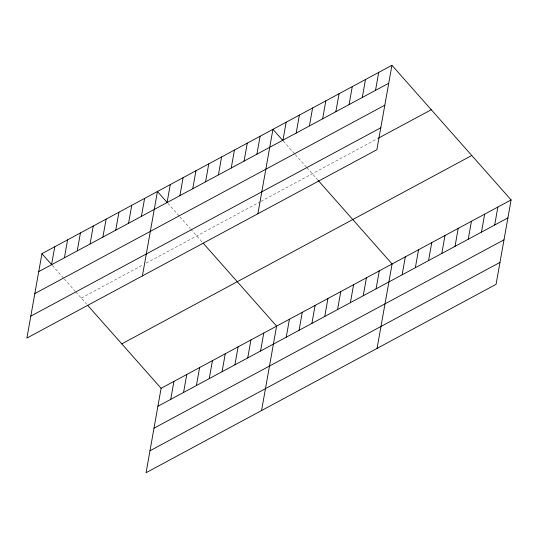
<?xml version="1.0" encoding="UTF-8"?>
<svg xmlns="http://www.w3.org/2000/svg" width="538" height="538" viewBox="0 0 538 538"><rect width="100%" height="100%" fill="white"/><g stroke="black" fill="none" stroke-linecap="round" stroke-linejoin="round"><path stroke-width="0.4" stroke-dasharray="2.69 2.02" d="M81.258 298.092L143.29 264.709M146.141 263.169L260.21 201.777M260.923 201.394L377.636 138.582M283.311 141.057L294.784 154.016M295.328 154.635L306.25 166.975M306.801 167.594L317.588 179.786M167.816 203.223L179.282 216.182M179.826 216.794L190.203 228.522M190.755 229.141L202.624 242.551M52.314 265.382L63.787 278.341M64.331 278.96L75.253 291.3M75.797 291.919L86.591 304.111"/><path stroke-width="0.81" d="M391.933 65.286L41.937 253.66L26.9 338.072L376.896 149.698L391.933 65.286L511.1 199.928L496.063 284.34L146.067 472.714L161.104 388.301L511.1 199.928M51.567 264.716L54.768 246.754M64.405 257.81L67.6 239.847M77.237 250.903L80.438 232.934M90.068 243.996L93.269 226.027M102.899 237.09L106.1 219.121M115.737 230.183L118.938 212.214M128.569 223.277L131.77 205.308M141.4 216.37L144.601 198.401M142.402 275.907L157.439 191.494L167.264 202.604M167.069 202.557L170.27 184.588M179.9 195.644L183.102 177.681M192.739 188.737L195.933 170.775M205.57 181.831L208.771 163.868M170.734 399.357L173.935 381.395M218.401 174.924L221.602 156.962M183.566 392.451L186.767 374.488M231.232 168.017L234.434 150.055M196.404 385.544L199.605 367.582M244.07 161.111L247.272 143.148M209.235 378.638L212.436 360.675M256.902 154.204L260.103 136.242M222.066 371.731L225.267 353.769M257.897 213.747L272.934 129.335L282.766 140.438M234.904 364.825L238.099 346.855M282.954 140.183L286.155 122.213M247.736 357.918L250.937 339.949M296.182 133.068L299.377 115.098M260.567 351.011L263.768 333.042M309.404 125.953L312.598 107.983M261.562 410.548L276.599 326.136L203.156 243.156M322.625 118.831L325.826 100.868M286.236 337.198L289.437 319.229M335.846 111.716L339.048 93.753M299.067 330.292L302.269 312.322M349.068 104.601L352.269 86.638M311.899 323.385L315.1 305.416M362.289 97.486L365.49 79.516M324.737 316.478L327.931 298.509M375.511 90.371L378.712 72.401M337.568 309.565L340.769 291.603M350.399 302.659L353.6 284.696M363.231 295.752L366.432 277.79M376.069 288.845L379.27 270.883M377.064 348.389L392.101 263.976L318.126 180.391M402.121 274.824L405.322 256.861M415.343 267.709L418.544 249.74M428.564 260.594L431.765 242.625M441.792 253.479L444.987 235.509M455.014 246.357L458.215 228.394M468.235 239.242L471.436 221.279M481.456 232.127L484.657 214.164M494.678 225.012L497.879 207.043M38.736 271.623L388.732 83.249M34.829 293.553L384.831 105.179M30.807 316.142L380.803 127.775M378.369 138.185L431.261 109.718M121.776 343.869L471.772 155.495M157.903 406.264L507.899 217.897M153.996 428.194L503.992 239.82M149.974 450.783L499.97 262.416M41.937 253.66L51.769 264.763M87.66 305.315L161.104 388.301"/></g></svg>
